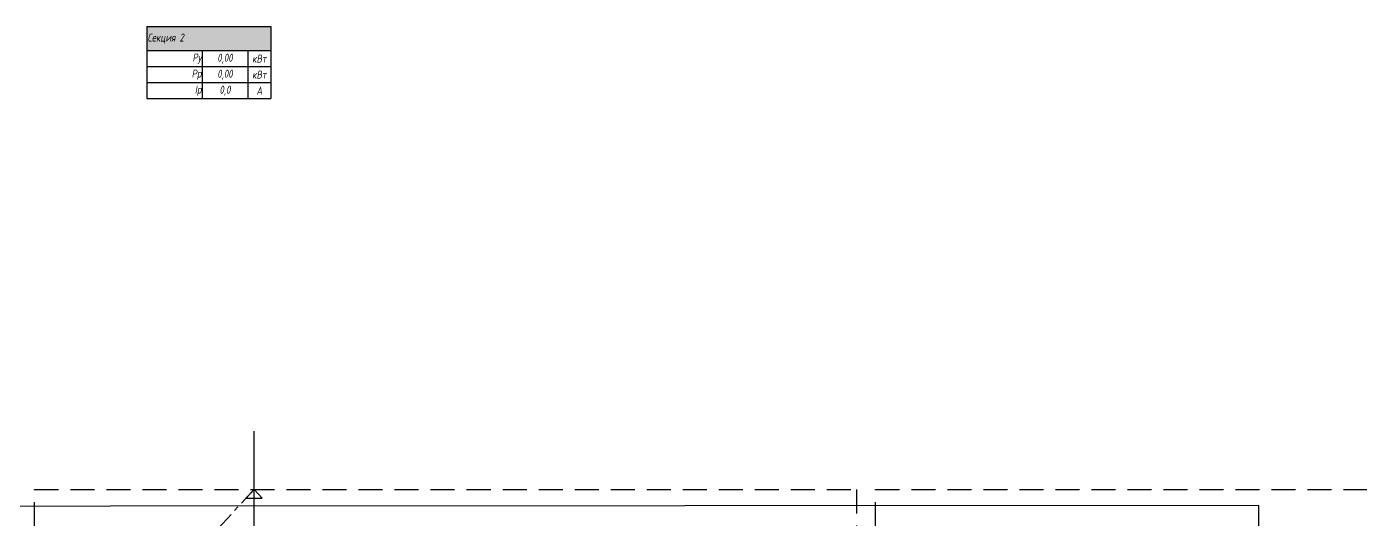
# Model space of a CAD drawing. Header units: millimetres. Extents: x -4379 to 694, y -18291 to 2656.
# Drawn here: x -2513.1 to -2179.7, y -309.1 to -185.9 of the extents above; entities that cross this region are included whole.
import ezdxf

# ---------------------------------------------------------------- set-up
doc = ezdxf.new("R2010")
doc.units = ezdxf.units.MM
doc.linetypes.add('ACAD_ISO016W100', pattern=[9, 6, -3])
doc.linetypes.add('CENTER', pattern=[50.8, 31.75, -6.35, 6.35, -6.35])
doc.layers.add('EL_TX', color=7, linetype='Continuous', lineweight=25)
doc.styles.add('ГОСТ-0.8', font='isocpeur.ttf', dxfattribs={"width": 0.8, "oblique": 10})

# ---------------------------------------------------------------- blocks, each defined once
blk = doc.blocks.new('*T39')
at = {"layer": 'EL_TX', "linetype": 'ByBlock', "lineweight": -2, "ltscale": 100, "transparency": 16777216}
for p, q in [((0, 0), (31, 0)), ((0, 0), (0, -18)), ((31, 0), (31, -18)), ((0, -6), (13.86, -6)), ((13.86, -6), (13.86, -18)), ((25.26, -6), (25.26, -18)), ((0, -10), (13.86, -10)), ((0, -14), (31, -14)), ((0, -18), (31, -18))]:
    blk.add_line(p, q, dxfattribs=at)
at = {"layer": 'EL_TX', "color": 0, "linetype": 'ByBlock', "lineweight": -2, "ltscale": 100, "transparency": 16777216}
for p, q in [((13.86, -6), (31, -6)), ((13.86, -10), (31, -10))]:
    blk.add_line(p, q, dxfattribs=at)
at = {"layer": 'EL_TX', "color": 40, "lineweight": 0, "ltscale": 100, "true_color": 0xffc000, "transparency": 16777216}
blk.add_solid([(0, 0), (0, -6), (31, 0), (31, -6)], dxfattribs=at)
at = {"layer": 'EL_TX', "color": 0, "lineweight": -3, "ltscale": 100, "transparency": 16777216, "char_height": 2, "style": 'ГОСТ-0.8'}
for s, insert, width, attachment_point in [('{\\fISOCPEUR|b0|i0|c0;Секция 2', (0.2, -3), 30.6, 4), ('{\\fISOCPEUR|b0|i0|c0;Ру', (13.66, -8), 13.458, 6), ('{\\fISOCPEUR|b0|i0|c0;0,00', (19.56, -8), 10.9994, 5), ('{\\fISOCPEUR|b0|i0|c0;кВт', (28.13, -8), 5.3427, 5), ('{\\fISOCPEUR|b0|i0|c0;Рр', (13.66, -12), 13.458, 6), ('{\\fISOCPEUR|b0|i0|c0;0,00', (19.56, -12), 10.9994, 5), ('{\\fISOCPEUR|b0|i0|c0;кВт', (28.13, -12), 5.3427, 5), ('{\\fISOCPEUR|b0|i0|c0;Iр', (13.66, -16), 13.458, 6), ('{\\fISOCPEUR|b0|i0|c0;0,0', (19.56, -16), 10.9994, 5), ('{\\fISOCPEUR|b0|i0|c0;А', (28.13, -16), 5.3427, 5)]:
    blk.add_mtext(s, dxfattribs=dict(at, insert=insert, width=width, attachment_point=attachment_point))

msp = doc.modelspace()

# ---------------------------------------------------------------- linework, layer by layer
at = {"layer": 'EL_TX', "color": 7, "linetype": 'CENTER', "lineweight": 20, "ltscale": 0.2}
msp.add_line((-2493.789, -342.427, -0.082), (-2456.23, -301.584, -0.017), dxfattribs=at)
at = {"layer": 'EL_TX'}
for p, q in [((-2456.23, -301.584, -0.017), (-2458.262, -303.76, -0.017)), ((-2456.23, -301.584, -0.017), (-2454.197, -303.76, -0.017)), ((-2458.262, -303.76, -0.017), (-2454.197, -303.76, -0.017))]:
    msp.add_line(p, q, dxfattribs=at)
at = {"layer": 'EL_TX', "color": 0, "ltscale": 0.2}
for points, elevation in [([(-2456.23, -319.977), (-2456.23, -286.999)], -0.017), ([(-2456.23, -321.439), (-2456.23, -297.738)], -0.017), ([(-2635.64, -305.775), (-2205.085, -305.57)], -0.011), ([(-2205.09, -339.947), (-2205.085, -305.59)], -0.011)]:
    msp.add_lwpolyline(points, dxfattribs=dict(at, elevation=elevation))
at = {"layer": 'EL_TX', "color": 7, "linetype": 'ACAD_ISO016W100'}
for points, elevation in [([(-2305.687, -454.76), (-2511.095, -454.76), (-2511.095, -301.584), (-2305.687, -301.584)], -0.017), ([(-1810.347, -454.76), (-2300.934, -454.76), (-2300.934, -301.584), (-1810.347, -301.584)], -0.011)]:
    msp.add_lwpolyline(points, close=True, dxfattribs=dict(at, elevation=elevation))

# ---------------------------------------------------------------- block references
msp.add_blockref('*T39', (-2483.051, -185.862, -0.007))

doc.saveas('drawing.dxf')
